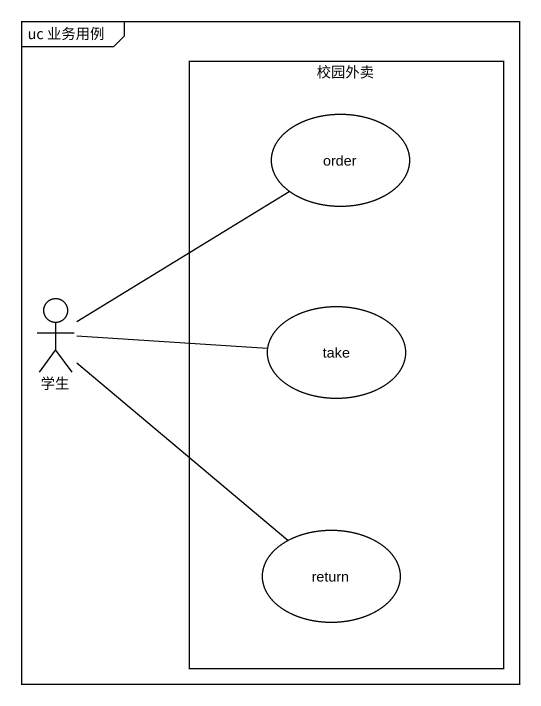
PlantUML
@startuml
mainframe uc 业务用例
rectangle 校园外卖 {
  usecase order
  usecase take
  usecase "return" as return_
}
actor 学生
学生 -up- order
学生 -right- take
学生 -- return_
@enduml
